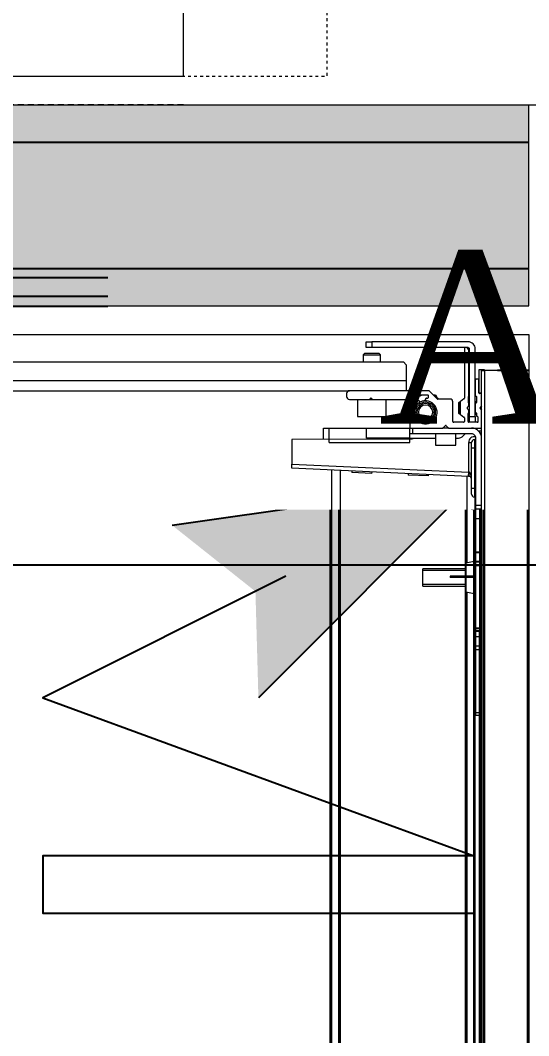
# Model space of a CAD drawing. Header units: centimetres. Extents: x 1724 to 19617, y -6503 to 8072.
# Drawn here: x 5273.4 to 5291.08, y 4363.06 to 4398.39 of the extents above; entities that cross this region are included whole.
import ezdxf

# ---------------------------------------------------------------- set-up
doc = ezdxf.new("R2010")
doc.units = ezdxf.units.CM
for name, pattern in [('Style de ligne -11', [0.347222, 0.20828, -0.138942]), ('Style de ligne -19', [0.166667, 0.055556, -0.111111]), ('Style de ligne -5', [0.20828, 0.069425, -0.138855]), ('VW-01', [0.41656, 0.20828, -0.20828])]:
    doc.linetypes.add(name, pattern=pattern)
for name, color, linetype, lineweight in [('B amÈnagement intÈrieur', 7, 'Continuous', 5), ('F REMPLISSAGE-vert clair-1', 7, 'Continuous', 5), ('F REMPLISSAGE-vert foncÈ', 7, 'Continuous', 5)]:
    doc.layers.add(name, color=color, linetype=linetype, lineweight=lineweight)
for name, color, linetype in [('B aménagement intérieur', 252, 'Continuous'), ('B faience', 252, 'Style de ligne -11'), ('B Général', 252, 'Continuous'), ('C ANNOTATIONS-PMR', 252, 'Style de ligne -5'), ('C ANNOTATIONS-prestations', 252, 'Continuous'), ('D SURFACES-shab', 252, 'Continuous'), ('F REMPLISSAGE-vert clair', 252, 'Continuous'), ('F REMPLISSAGE-vert foncé', 252, 'Continuous'), ('MTI900_Alu', 252, 'Continuous'), ('prlm-CHAUFF', 30, 'Continuous'), ('prlm-ELEC-CFO', 1, 'Continuous'), ('prlm-VMC', 93, 'Continuous')]:
    doc.layers.add(name, color=color, linetype=linetype)
doc.layers.get('prlm-CHAUFF').off()
doc.styles.add('prlm-vmc', font='pala.ttf', dxfattribs={"height": 14})

# ---------------------------------------------------------------- blocks, each defined once
blk = doc.blocks.new('A n0.MTI900_Alu_390')
at = {"layer": 'MTI900_Alu', "color": 1, "linetype": 'Continuous'}
for p, q in [((4.34, -0.405), (4.34, -3.475)), ((4.405, -0.415), (4.405, -3.465)), ((4.305, -0.6), (4.305, -3.277)), ((4.0071, -3.6913), (4.035, -3.077)), ((4.05, -3.077), (4.0221, -3.692)), ((4.035, -3.077), (4.05, -3.077)), ((4.1351, -3.077), (4.05, -3.077)), ((4.136, -3.497), (4.1351, -3.077)), ((4.125, -3.207), (4.125, -3.487)), ((4.125, -3.207), (4.175, -3.207)), ((4.1353, -3.187), (4.175, -3.187)), ((4.175, -3.187), (4.175, -3.207)), ((4.175, -3.207), (4.175, -3.337)), ((4.0287, -3.215), (-0.1325, -3.215)), ((4.0274, -3.245), (-0.1325, -3.245)), ((4.0173, -3.3556), (4.0205, -3.2854)), ((4.0255, -3.2857), (4.0205, -3.2854)), ((4.275, -3.277), (4.275, -3.3458)), ((4.295, -3.267), (4.285, -3.267)), ((4.305, -3.5528), (4.305, -3.277)), ((4.215, -3.305), (4.215, -3.405)), ((4.275, -3.305), (4.215, -3.305)), ((4.0173, -3.3556), (4.0223, -3.3558)), ((4.14, -3.337), (4.175, -3.337)), ((4.14, -3.487), (4.14, -3.337)), ((4.175, -3.337), (4.175, -3.487)), ((4.275, -3.3458), (4.275, -3.3582)), ((4.2759, -3.3479), (4.2779, -3.3499)), ((4.2779, -3.3541), (4.2759, -3.3561)), ((4.43, -3.325), (4.405, -3.325)), ((4.43, -3.325), (4.43, -3.385)), ((4.435, -3.33), (4.43, -3.325)), ((4.435, -3.38), (4.435, -3.33)), ((4.455, -3.355), (4.455, -3.335)), ((4.455, -3.335), (4.475, -3.335)), ((4.455, -3.69), (4.455, -3.355)), ((4.475, -3.355), (4.455, -3.355)), ((4.475, -3.335), (4.475, -3.355)), ((4.475, -3.69), (4.475, -3.355)), ((4.275, -3.3582), (4.275, -3.484)), ((4.405, -3.385), (4.43, -3.385)), ((4.43, -3.385), (4.435, -3.38)), ((4.215, -3.405), (4.275, -3.405)), ((4.0084, -3.5518), (4.0116, -3.4816)), ((4.0166, -3.4819), (4.0116, -3.4816)), ((4.125, -3.487), (4.14, -3.487)), ((4.14, -3.4972), (4.136, -3.497)), ((4.14, -3.487), (4.155, -3.487)), ((4.14, -3.487), (4.14, -3.577)), ((4.155, -3.487), (4.175, -3.487)), ((4.155, -3.497), (4.155, -3.487)), ((4.155, -3.702), (4.155, -3.497)), ((4.175, -3.497), (4.155, -3.497)), ((4.175, -3.487), (4.175, -3.49)), ((4.175, -3.49), (4.175, -3.6008)), ((4.272, -3.487), (4.178, -3.487)), ((4.22, -3.4778), (4.23, -3.472)), ((4.23, -3.472), (4.24, -3.4778)), ((4.34, -3.475), (4.305, -3.475)), ((4.395, -3.475), (4.34, -3.475)), ((4.395, -3.475), (4.405, -3.465)), ((3.625, -3.532), (3.685, -3.532)), ((3.625, -3.532), (3.625, -3.682)), ((3.6311, -3.682), (3.6311, -3.532)), ((3.6789, -3.682), (3.6789, -3.532)), ((3.685, -3.682), (3.685, -3.532)), ((4.195, -3.5614), (4.195, -3.5226)), ((4.268, -3.521), (4.2657, -3.521)), ((4.271, -3.507), (4.271, -3.518)), ((4.287, -3.504), (4.274, -3.504)), ((4.2854, -3.504), (4.29, -3.5066)), ((4.29, -3.549), (4.29, -3.507)), ((4.0084, -3.5518), (4.0134, -3.552)), ((4.2729, -3.542), (4.276, -3.542)), ((4.2769, -3.5821), (4.3041, -3.5549)), ((4.279, -3.545), (4.279, -3.549)), ((4.282, -3.552), (4.287, -3.552)), ((4.115, -3.577), (4.115, -3.647)), ((4.155, -3.577), (4.115, -3.577)), ((4.175, -3.6232), (4.175, -3.6008)), ((4.1759, -3.6029), (4.1829, -3.6099)), ((4.276, -3.627), (4.276, -3.5842)), ((4.2906, -3.577), (4.2806, -3.5828)), ((4.2906, -3.5684), (4.2906, -3.577)), ((3.655, -3.6411), (3.655, -3.6275)), ((3.66, -3.6275), (3.655, -3.6275)), ((3.66, -3.6411), (3.66, -3.6275)), ((4.175, -3.6232), (4.175, -3.734)), ((4.1829, -3.6141), (4.1759, -3.6211)), ((4.198, -3.637), (4.266, -3.637)), ((3.655, -3.717), (3.655, -3.6411)), ((3.66, -3.6411), (3.655, -3.6411)), ((3.66, -3.717), (3.66, -3.6411)), ((4.115, -3.647), (4.155, -3.647)), ((4.14, -3.647), (4.14, -3.6567)), ((4.195, -3.674), (4.195, -3.64)), ((4.2221, -3.6633), (4.2134, -3.6757)), ((4.2654, -3.662), (4.2246, -3.662)), ((4.227, -3.657), (4.225, -3.659)), ((4.265, -3.659), (4.225, -3.659)), ((4.225, -3.659), (4.225, -3.662)), ((4.263, -3.657), (4.227, -3.657)), ((4.2293, -3.657), (4.2293, -3.662)), ((4.2607, -3.657), (4.2607, -3.662)), ((4.265, -3.659), (4.263, -3.657)), ((4.265, -3.662), (4.265, -3.659)), ((4.2766, -3.6757), (4.2679, -3.6633)), ((3.6044, -3.685), (-0.15, -3.685)), ((3.605, -3.682), (3.598, -3.717)), ((3.655, -3.682), (3.605, -3.682)), ((3.705, -3.682), (3.66, -3.682)), ((3.712, -3.717), (3.705, -3.682)), ((4.0074, -3.685), (3.7056, -3.685)), ((3.945, -3.702), (3.965, -3.702)), ((3.965, -3.702), (4.105, -3.702)), ((3.965, -3.712), (3.965, -3.702)), ((4.007, -3.6925), (4.0071, -3.6913)), ((4.0071, -3.6913), (4.0221, -3.692)), ((4.0221, -3.692), (4.022, -3.6925)), ((4.0221, -3.692), (4.125, -3.692)), ((4.105, -3.702), (4.125, -3.702)), ((4.105, -3.712), (4.105, -3.702)), ((4.125, -3.692), (4.125, -3.702)), ((4.195, -3.722), (4.195, -3.693)), ((4.195, -3.695), (4.215, -3.695)), ((4.2109, -3.677), (4.198, -3.677)), ((4.198, -3.69), (4.2252, -3.69)), ((4.215, -3.695), (4.45, -3.695)), ((4.215, -3.695), (4.215, -3.715)), ((4.225, -3.69), (4.225, -3.695)), ((4.228, -3.692), (4.2367, -3.692)), ((4.2293, -3.69), (4.2293, -3.695)), ((4.2429, -3.6871), (4.2388, -3.6911)), ((4.2512, -3.6911), (4.2471, -3.6871)), ((4.2533, -3.692), (4.2625, -3.692)), ((4.2607, -3.69), (4.2607, -3.695)), ((4.265, -3.695), (4.265, -3.69)), ((4.2827, -3.69), (4.2653, -3.69)), ((4.452, -3.677), (4.2791, -3.677)), ((4.2855, -3.692), (4.445, -3.692)), ((4.455, -3.682), (4.455, -3.68)), ((-4.375, -3.737), (4.375, -3.737)), ((-0.1667, -3.735), (3.175, -3.735)), ((-0.16, -3.715), (3.5984, -3.715)), ((3.175, -3.717), (3.185, -3.717)), ((3.175, -3.737), (3.175, -3.717)), ((3.185, -3.717), (3.4033, -3.717)), ((3.185, -3.717), (3.185, -3.737)), ((3.4033, -3.737), (3.4033, -3.717)), ((3.4033, -3.717), (3.4168, -3.717)), ((3.4168, -3.717), (3.45, -3.717)), ((3.4168, -3.717), (3.4168, -3.737)), ((3.45, -3.717), (3.86, -3.717)), ((3.45, -3.717), (3.45, -3.737)), ((3.7116, -3.715), (3.935, -3.715)), ((3.86, -3.717), (3.8932, -3.717)), ((3.86, -3.717), (3.86, -3.737)), ((3.8932, -3.717), (3.9067, -3.717)), ((3.8932, -3.737), (3.8932, -3.717)), ((3.9067, -3.717), (4.14, -3.717)), ((3.9067, -3.717), (3.9067, -3.737)), ((3.935, -3.717), (3.935, -3.712)), ((3.965, -3.712), (3.935, -3.712)), ((3.965, -3.712), (3.965, -3.717)), ((4.105, -3.712), (3.965, -3.712)), ((4.105, -3.717), (4.105, -3.712)), ((4.135, -3.712), (4.105, -3.712)), ((4.135, -3.712), (4.135, -3.717)), ((4.165, -3.7265), (4.165, -3.737)), ((4.175, -3.734), (4.175, -3.737)), ((4.215, -3.715), (4.195, -3.715)), ((4.198, -3.725), (4.212, -3.725)), ((4.215, -3.715), (4.45, -3.715)), ((4.215, -3.72), (4.2251, -3.72)), ((4.215, -3.722), (4.215, -3.72)), ((4.2249, -3.7161), (4.221, -3.72)), ((4.2287, -3.7161), (4.2249, -3.7161)), ((4.2595, -3.715), (4.231, -3.715)), ((4.2429, -3.7321), (4.2379, -3.737)), ((4.2486, -3.7335), (4.2414, -3.7335)), ((4.2521, -3.737), (4.2471, -3.7321)), ((4.2651, -3.7161), (4.2618, -3.7161)), ((4.269, -3.72), (4.2651, -3.7161)), ((4.2654, -3.72), (4.2826, -3.72)), ((4.342, -3.715), (4.2885, -3.715)), ((4.295, -3.734), (4.295, -3.73)), ((4.298, -3.727), (4.342, -3.727)), ((4.378, -3.727), (4.298, -3.727)), ((4.298, -3.727), (4.298, -3.737)), ((4.345, -3.724), (4.345, -3.718)), ((4.375, -3.737), (4.375, -3.747)), ((4.378, -3.747), (4.378, -3.727)), ((4.375, -3.747), (-4.375, -3.747)), ((4.375, -3.747), (4.378, -3.747)), ((4.375, -3.792), (4.375, -3.747)), ((4.375, -3.902), (4.375, -3.792)), ((-4.375, -3.902), (4.375, -3.902))]:
    blk.add_line(p, q, dxfattribs=at)
for radius in [0.035, 0.03, 0.025]:
    blk.add_circle((4.23, -3.542), radius, dxfattribs=at)
for centre, radius, start, end in [((4.285, -3.277), 0.01, 90, 180), ((4.295, -3.277), 0.01, 0, 90), ((4.278, -3.3458), 0.003, 180, 225), ((4.278, -3.3582), 0.003, 135, 180), ((4.2758, -3.352), 0.003, 315, 45), ((4.178, -3.49), 0.003, 90, 180), ((4.23, -3.542), 0.065, 57.7958, 122.2042), ((4.23, -3.542), 0.06, 66.4435, 113.5565), ((4.272, -3.484), 0.003, 270, 0), ((4.23, -3.542), 0.04, 33.9272, 355.9994), ((4.2657, -3.518), 0.003, 213.9272, 270), ((4.23, -3.542), 0.04, 0, 33.9272), ((4.268, -3.518), 0.003, 270, 0), ((4.274, -3.507), 0.003, 90, 180), ((4.23, -3.542), 0.06, 0, 39.2965), ((4.23, -3.542), 0.065, 22.6199, 35.7758), ((4.287, -3.507), 0.003, 0, 90), ((4.2729, -3.545), 0.003, 90, 175.9994), ((4.23, -3.542), 0.04, 355.9994, 0), ((4.276, -3.545), 0.003, 0, 90), ((4.282, -3.549), 0.003, 180, 270), ((4.287, -3.549), 0.003, 270, 0), ((4.23, -3.542), 0.06, 351.491, 0), ((4.302, -3.5528), 0.003, 315, 0), ((4.178, -3.6008), 0.003, 180, 225), ((4.23, -3.542), 0.065, 315.0475, 333.838), ((4.279, -3.5842), 0.003, 135, 180), ((4.178, -3.6232), 0.003, 135, 180), ((4.1808, -3.612), 0.003, 315, 45), ((4.198, -3.64), 0.003, 90, 180), ((4.266, -3.627), 0.01, 270, 0), ((4.16, -3.6567), 0.02, 180, 230.1159), ((4.1151, -3.7104), 0.05, 37.0861, 50.1159), ((4.198, -3.674), 0.003, 180, 270), ((4.2246, -3.665), 0.003, 90, 145.008), ((4.2654, -3.665), 0.003, 34.992, 90), ((3.945, -3.712), 0.01, 90, 180), ((3.997, -3.692), 0.01, 270, 357.3974), ((4.125, -3.712), 0.02, 347.588, 90), ((4.125, -3.712), 0.01, 0, 90), ((4.14, -3.702), 0.035, 270, 0), ((4.14, -3.702), 0.015, 270, 0), ((4.198, -3.693), 0.003, 90, 180), ((4.2109, -3.674), 0.003, 270, 325.008), ((4.2252, -3.693), 0.003, 19.4712, 90), ((4.2367, -3.689), 0.003, 270, 315), ((4.245, -3.6892), 0.003, 45, 135), ((4.2533, -3.689), 0.003, 225, 270), ((4.2653, -3.693), 0.003, 90, 160.5288), ((4.2791, -3.674), 0.003, 214.992, 270), ((4.2827, -3.693), 0.003, 19.4712, 90), ((4.445, -3.682), 0.01, 270, 0), ((4.45, -3.69), 0.025, 270, 0), ((4.45, -3.69), 0.005, 270, 0), ((4.452, -3.68), 0.003, 0, 90), ((4.178, -3.734), 0.003, 180, 270), ((4.198, -3.722), 0.003, 180, 270), ((4.212, -3.722), 0.003, 270, 0), ((4.215, -3.715), 0.01, 353.9388, 0), ((4.2251, -3.717), 0.003, 270, 350.4059), ((4.231, -3.718), 0.003, 90, 170.4059), ((4.245, -3.7342), 0.003, 45, 135), ((4.2595, -3.718), 0.003, 9.5941, 90), ((4.2654, -3.717), 0.003, 189.5941, 270), ((4.275, -3.715), 0.01, 180, 186.0612), ((4.2826, -3.717), 0.003, 270, 350.4059), ((4.2885, -3.718), 0.003, 90, 170.4059), ((4.292, -3.734), 0.003, 270, 0), ((4.298, -3.73), 0.003, 90, 180), ((4.342, -3.718), 0.003, 0, 90), ((4.342, -3.724), 0.003, 270, 0)]:
    blk.add_arc(centre, radius, start, end, dxfattribs=at)
for centre, major_axis, ratio, start_param, end_param in [((3.997, -3.692), (-0.025, 0), 0.4, 1.570796, 3.096169), ((4.022, -3.6931), (-0.015, 0.0007), 0.045361, -1.568734, 0)]:
    blk.add_ellipse(centre, major_axis=major_axis, ratio=ratio, start_param=start_param, end_param=end_param, dxfattribs=at)
blk = doc.blocks.new('xi.CH')
at = {"layer": 'prlm-ELEC-CFO', "lineweight": 5}
blk.add_hatch(color=0, dxfattribs=at).paths.add_polyline_path([(-3, 6), (-0.103, 3.699), (0, 0), (7.5, 7.5)])
at = {"layer": 'prlm-ELEC-CFO', "color": 0}
for points in [[(-3, 6), (7.5, 7.5), (0, 0)], [(0.955, 4.227), (-7.5, 0), (7.5, -5.5), (-7.5, -5.5), (-7.5, -7.5), (7.5, -7.5)]]:
    blk.add_lwpolyline(points, dxfattribs=at)
blk = doc.blocks.new('G 100_80')
at = {"layer": 'B Général', "color": 7, "linetype": 'Continuous', "lineweight": 5, "flags": 128}
blk.add_lwpolyline([(9.5, -45), (9.5, 45), (48.52, 45), (48.52, -45)], close=True, dxfattribs=at)
at = {"layer": 'C ANNOTATIONS-prestations', "lineweight": 5}
for p, q in [((46.87, 43.75), (46.87, -43.75)), ((46.97, -43.75), (46.97, 43.75)), ((46.35, -36.044), (46.35, 1.5)), ((46.65, 1.6), (46.65, -35.984)), ((46.85, 1.667), (46.85, -31.75)), ((41.65, -40.287), (41.65, 1.325)), ((41.95, -40.274), (41.95, 1.325)), ((46.67, -31.75), (46.67, -31.85)), ((46.87, -31.75), (46.67, -31.75)), ((46.67, -31.85), (46.67, -34.033)), ((46.67, -31.85), (46.87, -31.85)), ((46.87, -34.033), (46.67, -34.033)), ((46.67, -34.033), (46.67, -34.168)), ((46.67, -34.168), (46.67, -34.5)), ((46.67, -34.168), (46.87, -34.168)), ((46.67, -34.5), (46.67, -38.6)), ((46.67, -34.5), (46.87, -34.5)), ((46.32, -36.05), (46.67, -35.98)), ((44.82, -36.25), (44.82, -36.85)), ((44.82, -36.25), (46.32, -36.25)), ((46.32, -36.311), (44.82, -36.311)), ((46.32, -36.55), (46.32, -36.05)), ((45.911, -36.55), (45.775, -36.55)), ((45.775, -36.6), (45.775, -36.55)), ((45.911, -36.6), (45.775, -36.6)), ((46.67, -36.55), (45.911, -36.55)), ((45.911, -36.6), (45.911, -36.55)), ((46.67, -36.6), (45.911, -36.6)), ((46.32, -37.05), (46.32, -36.6)), ((46.32, -36.789), (44.82, -36.789)), ((46.32, -36.85), (44.82, -36.85)), ((46.67, -37.12), (46.32, -37.05)), ((46.35, -40.074), (46.35, -37.056)), ((46.65, -37.116), (46.65, -39.35)), ((46.67, -38.6), (46.67, -38.932)), ((46.67, -38.6), (46.87, -38.6)), ((46.67, -38.932), (46.67, -39.067)), ((46.87, -38.932), (46.67, -38.932)), ((46.67, -39.067), (46.67, -41.4)), ((46.67, -39.067), (46.87, -39.067)), ((46.52, -39.45), (46.52, -39.65)), ((46.67, -39.35), (46.62, -39.35)), ((46.62, -39.65), (46.62, -39.35)), ((46.52, -39.65), (46.52, -41.05)), ((46.62, -39.65), (46.52, -39.65)), ((46.62, -39.65), (46.67, -39.65)), ((46.62, -41.05), (46.62, -39.65)), ((46.413, -40.071), (40.27, -40.35)), ((40.27, -40.5), (46.42, -40.221)), ((43.056, -40.173), (42.354, -40.205)), ((42.357, -40.255), (42.354, -40.205)), ((43.056, -40.173), (43.058, -40.223)), ((45.018, -40.084), (44.316, -40.116)), ((44.319, -40.166), (44.316, -40.116)), ((45.018, -40.084), (45.02, -40.134)), ((46.425, -40.07), (46.413, -40.071)), ((46.413, -40.071), (46.42, -40.221)), ((46.42, -40.221), (46.425, -40.22)), ((46.42, -40.221), (46.42, -41.25)), ((40.27, -40.35), (40.27, -40.5)), ((40.27, -41.351), (40.27, -40.5)), ((41.57, -41.25), (44.37, -41.25)), ((41.57, -41.25), (41.57, -41.75)), ((44.37, -41.25), (44.37, -41.4)), ((45.27, -41.15), (45.97, -41.15)), ((45.27, -41.55), (45.27, -41.15)), ((45.97, -41.15), (45.97, -41.55)), ((46.42, -41.25), (46.52, -41.25)), ((46.52, -41.05), (46.52, -41.25)), ((46.62, -41.05), (46.52, -41.05)), ((46.67, -41.05), (46.62, -41.05)), ((46.62, -41.35), (46.62, -41.05)), ((44.47, -41.36), (40.27, -41.351)), ((41.37, -41.353), (41.37, -41.75)), ((42.87, -41.4), (42.87, -41.75)), ((44.37, -41.4), (42.87, -41.4)), ((44.37, -41.4), (44.37, -41.55)), ((44.37, -41.4), (45.27, -41.4)), ((44.37, -41.55), (44.37, -41.75)), ((44.47, -41.55), (44.37, -41.55)), ((44.472, -41.4), (44.47, -41.36)), ((46.52, -41.55), (44.47, -41.55)), ((44.47, -41.75), (44.47, -41.55)), ((45.97, -41.4), (46.067, -41.4)), ((46.62, -41.35), (46.67, -41.35)), ((46.765, -41.65), (46.87, -41.65)), ((41.37, -41.75), (41.57, -41.75)), ((41.57, -41.75), (42.87, -41.75)), ((42.87, -41.75), (44.37, -41.75)), ((44.37, -41.75), (44.4, -41.75)), ((44.37, -42.72), (44.37, -41.78)), ((44.4, -41.75), (45.508, -41.75)), ((45.114, -41.95), (44.726, -41.95)), ((45.732, -41.75), (45.508, -41.75)), ((45.529, -41.759), (45.599, -41.829)), ((45.641, -41.829), (45.711, -41.759)), ((45.732, -41.75), (46.84, -41.75)), ((45.87, -41.98), (45.87, -42.66)), ((46.24, -41.95), (45.9, -41.95)), ((46.27, -42.109), (46.27, -41.98)), ((46.4, -41.98), (46.4, -42.252)), ((46.72, -41.95), (46.43, -41.95)), ((46.45, -41.95), (46.45, -42.15)), ((46.65, -42.15), (46.65, -41.95)), ((46.75, -41.98), (46.75, -42.12)), ((46.84, -41.75), (46.87, -41.75)), ((42.55, -42.15), (43.55, -42.15)), ((42.55, -42.75), (42.55, -42.15)), ((43.55, -42.15), (43.55, -42.75)), ((44.278, -42.2), (44.22, -42.3)), ((44.22, -42.3), (44.278, -42.4)), ((46.07, -42.27), (46.09, -42.25)), ((46.07, -42.63), (46.07, -42.27)), ((46.07, -42.293), (46.12, -42.293)), ((46.09, -42.65), (46.09, -42.25)), ((46.09, -42.25), (46.12, -42.25)), ((46.12, -42.654), (46.12, -42.246)), ((46.133, -42.221), (46.257, -42.134)), ((46.371, -42.429), (46.411, -42.388)), ((46.4, -42.25), (46.45, -42.25)), ((46.4, -42.293), (46.45, -42.293)), ((46.42, -42.28), (46.42, -42.367)), ((46.45, -42.15), (46.45, -44.5)), ((46.45, -42.15), (46.65, -42.15)), ((46.65, -42.15), (46.65, -44.5)), ((46.65, -42.595), (46.65, -42.31)), ((46.661, -42.249), (46.7, -42.21)), ((46.661, -42.287), (46.661, -42.249)), ((46.7, -42.15), (46.7, -42.251)), ((46.72, -42.15), (46.7, -42.15)), ((46.821, -42.429), (46.87, -42.379)), ((44.54, -42.87), (44.54, -42.74)), ((44.57, -42.71), (44.68, -42.71)), ((44.71, -42.68), (44.71, -42.657)), ((44.92, -42.729), (44.92, -42.76)), ((46.07, -42.607), (46.12, -42.607)), ((46.09, -42.65), (46.07, -42.63)), ((46.12, -42.65), (46.09, -42.65)), ((46.257, -42.766), (46.133, -42.679)), ((46.411, -42.512), (46.371, -42.471)), ((46.4, -42.607), (46.45, -42.607)), ((46.45, -42.65), (46.4, -42.65)), ((46.4, -42.827), (46.4, -42.653)), ((46.42, -42.533), (46.42, -42.625)), ((46.661, -42.65), (46.661, -42.618)), ((46.7, -42.69), (46.661, -42.65)), ((46.7, -42.654), (46.7, -42.826)), ((46.87, -42.521), (46.821, -42.471)), ((46.835, -42.486), (46.835, -42.414)), ((15.5, -43.05), (42.27, -43.05)), ((42.17, -42.95), (42.17, -42.85)), ((42.27, -42.75), (42.958, -42.75)), ((45.028, -43.05), (42.27, -43.05)), ((42.958, -42.75), (43.082, -42.75)), ((42.979, -42.759), (42.999, -42.779)), ((43.041, -42.779), (43.061, -42.759)), ((43.082, -42.75), (44.34, -42.75)), ((44.25, -43.4), (44.25, -43.05)), ((44.54, -42.854), (44.566, -42.9)), ((44.99, -42.9), (44.57, -42.9)), ((44.95, -42.79), (44.99, -42.79)), ((45.02, -42.82), (45.02, -42.87)), ((45.321, -42.769), (45.049, -43.041)), ((45.184, -42.906), (45.27, -42.906)), ((45.27, -42.906), (45.328, -42.806)), ((45.77, -42.76), (45.342, -42.76)), ((46.27, -44.52), (46.27, -42.791)), ((46.42, -42.855), (46.42, -44.45)), ((46.65, -43.42), (46.65, -42.885)), ((46.77, -42.98), (46.77, -43.42)), ((46.77, -43.78), (46.77, -42.98)), ((46.77, -42.98), (46.87, -42.98)), ((46.84, -42.95), (46.8, -42.95)), ((13.55, -43.4), (44.25, -43.4)), ((44.25, -43.95), (44.25, -43.4)), ((46.74, -43.45), (46.68, -43.45)), ((46.97, -43.78), (46.77, -43.78)), ((46.87, -43.75), (46.97, -43.75)), ((46.97, -43.75), (46.97, -43.78)), ((47.42, -43.75), (46.97, -43.75)), ((13.65, -44.05), (44.15, -44.05)), ((42.75, -44.3), (42.75, -44.05)), ((43.35, -44.05), (43.35, -44.3)), ((44.25, -43.95), (44.15, -44.05)), ((42.75, -44.3), (43.35, -44.3)), ((42.8, -44.35), (42.75, -44.3)), ((43.3, -44.35), (42.8, -44.35)), ((43.35, -44.3), (43.3, -44.35)), ((43.05, -44.55), (42.85, -44.55)), ((42.85, -44.55), (42.85, -44.75)), ((42.85, -44.75), (43.05, -44.75)), ((46.4, -44.55), (43.05, -44.55)), ((43.05, -44.75), (43.05, -44.55)), ((46.4, -44.75), (43.05, -44.75)), ((46.32, -44.55), (46.3, -44.55))]:
    blk.add_line(p, q, dxfattribs=at)
at = {"layer": 'C ANNOTATIONS-prestations'}
blk.add_line((48.52, -43.75), (47.42, -43.75), dxfattribs=at)
at = {"layer": 'C ANNOTATIONS-prestations', "lineweight": 5, "flags": 128}
for points in [[(46.52, -39.45, -0.198912), (46.549, -39.379, -0.198912), (46.62, -39.35)], [(46.52, -39.97, -0.193016), (46.492, -40.039, -0.193016), (46.425, -40.07)], [(46.663, -41.445, -0.227222), (46.495, -41.406, -0.227222), (46.42, -41.25)], [(46.62, -41.35, -0.198912), (46.549, -41.321, -0.198912), (46.52, -41.25)], [(46.067, -41.4, -0.109774), (46.151, -41.419, -0.109774), (46.22, -41.472)], [(46.302, -41.55, -0.028434), (46.259, -41.513, -0.028434), (46.22, -41.472)], [(46.87, -41.4, -0.198912), (46.767, -41.647, -0.198912), (46.52, -41.75)], [(46.67, -41.4, -0.198912), (46.626, -41.506, -0.198912), (46.52, -41.55)], [(44.37, -42.646, -0.14145), (44.27, -42.3, -0.14145), (44.37, -41.954)], [(44.37, -41.78, -0.198912), (44.379, -41.759, -0.198912), (44.4, -41.75)], [(44.697, -42.632, -0.366532), (44.556, -42.134, -0.366532), (45.023, -41.913, -0.366532), (45.318, -42.338, -0.366532), (44.948, -42.699)], [(45.508, -41.75, -0.098491), (45.519, -41.752, -0.098491), (45.529, -41.759)], [(45.641, -41.829, -0.198912), (45.62, -41.837, -0.198912), (45.599, -41.829)], [(45.711, -41.759, -0.098491), (45.721, -41.752, -0.098491), (45.732, -41.75)], [(45.87, -41.98, -0.198912), (45.879, -41.959, -0.198912), (45.9, -41.95)], [(46.24, -41.95, -0.198912), (46.261, -41.959, -0.198912), (46.27, -41.98)], [(46.4, -41.98, -0.198912), (46.409, -41.959, -0.198912), (46.43, -41.95)], [(46.72, -41.95, -0.198912), (46.741, -41.959, -0.198912), (46.75, -41.98)], [(46.84, -41.75, -0.198912), (46.861, -41.759, -0.198912), (46.87, -41.78)], [(44.37, -42.54, -0.103148), (44.32, -42.3, -0.103148), (44.37, -42.06)], [(46.12, -42.246, -0.120588), (46.123, -42.232, -0.120588), (46.133, -42.221)], [(46.27, -42.109, -0.120588), (46.267, -42.123, -0.120588), (46.257, -42.134)], [(46.42, -42.28, -0.155096), (46.406, -42.269, -0.155096), (46.4, -42.252)], [(46.42, -42.367, -0.098491), (46.418, -42.378, -0.098491), (46.411, -42.388)], [(46.661, -42.249, -0.013224), (46.655, -42.25, -0.013224), (46.65, -42.25)], [(46.65, -42.31, -0.17724), (46.657, -42.291, -0.17724), (46.675, -42.28)], [(46.7, -42.251, -0.17724), (46.693, -42.27, -0.17724), (46.675, -42.28)], [(46.75, -42.12, -0.198912), (46.741, -42.141, -0.198912), (46.72, -42.15)], [(44.37, -42.72, -0.198912), (44.361, -42.741, -0.198912), (44.34, -42.75)], [(44.54, -42.74, -0.198912), (44.549, -42.719, -0.198912), (44.57, -42.71)], [(44.71, -42.68, -0.198912), (44.701, -42.701, -0.198912), (44.68, -42.71)], [(44.697, -42.632, -0.122946), (44.706, -42.643, -0.122946), (44.71, -42.657)], [(44.92, -42.7, -0.074153), (44.803, -42.683, -0.074153), (44.697, -42.632)], [(44.92, -42.729, -0.189855), (44.928, -42.708, -0.189855), (44.948, -42.699)], [(44.948, -42.699, -0.008728), (44.934, -42.7, -0.008728), (44.92, -42.7)], [(45.87, -42.66, -0.198912), (45.841, -42.731, -0.198912), (45.77, -42.76)], [(46.133, -42.679, -0.120588), (46.123, -42.668, -0.120588), (46.12, -42.654)], [(46.371, -42.471, -0.198912), (46.362, -42.45, -0.198912), (46.371, -42.429)], [(46.4, -42.653, -0.155096), (46.406, -42.636, -0.155096), (46.42, -42.625)], [(46.411, -42.512, -0.098491), (46.418, -42.522, -0.098491), (46.42, -42.533)], [(46.675, -42.625, -0.17724), (46.657, -42.614, -0.17724), (46.65, -42.595)], [(46.65, -42.65, -0.013224), (46.655, -42.65, -0.013224), (46.661, -42.65)], [(46.675, -42.625, -0.17724), (46.693, -42.635, -0.17724), (46.7, -42.654)], [(46.821, -42.471, -0.198912), (46.812, -42.45, -0.198912), (46.821, -42.429)], [(42.17, -42.85, -0.198912), (42.199, -42.779, -0.198912), (42.27, -42.75)], [(42.27, -43.05, -0.198912), (42.199, -43.021, -0.198912), (42.17, -42.95)], [(42.958, -42.75, -0.098491), (42.969, -42.752, -0.098491), (42.979, -42.759)], [(43.041, -42.779, -0.198912), (43.02, -42.787, -0.198912), (42.999, -42.779)], [(43.061, -42.759, -0.098491), (43.071, -42.752, -0.098491), (43.082, -42.75)], [(44.92, -42.9, -0.085942), (44.718, -42.865, -0.085942), (44.54, -42.764)], [(44.67, -42.9, -0.02871), (44.603, -42.867, -0.02871), (44.54, -42.827)], [(44.57, -42.9, -0.198912), (44.549, -42.891, -0.198912), (44.54, -42.87)], [(44.95, -42.79, -0.198912), (44.929, -42.781, -0.198912), (44.92, -42.76)], [(45.009, -42.893, -0.018566), (44.965, -42.898, -0.018566), (44.92, -42.9)], [(44.99, -42.79, -0.198912), (45.011, -42.799, -0.198912), (45.02, -42.82)], [(45.02, -42.87, -0.198912), (45.011, -42.891, -0.198912), (44.99, -42.9)], [(45.049, -43.041, -0.098491), (45.039, -43.048, -0.098491), (45.028, -43.05)], [(45.379, -42.76, -0.041018), (45.298, -42.829, -0.041018), (45.207, -42.883)], [(45.321, -42.769, -0.098491), (45.331, -42.762, -0.098491), (45.342, -42.76)], [(46.257, -42.766, -0.120588), (46.267, -42.777, -0.120588), (46.27, -42.791)], [(46.42, -42.855, -0.155096), (46.406, -42.844, -0.155096), (46.4, -42.827)], [(46.65, -42.885, -0.17724), (46.657, -42.866, -0.17724), (46.675, -42.855)], [(46.7, -42.826, -0.17724), (46.693, -42.845, -0.17724), (46.675, -42.855)], [(46.77, -42.98, -0.198912), (46.779, -42.959, -0.198912), (46.8, -42.95)], [(46.87, -42.92, -0.198912), (46.861, -42.941, -0.198912), (46.84, -42.95)], [(46.68, -43.45, -0.198912), (46.659, -43.441, -0.198912), (46.65, -43.42)], [(46.77, -43.42, -0.198912), (46.761, -43.441, -0.198912), (46.74, -43.45)], [(46.42, -44.45, -0.198912), (46.391, -44.521, -0.198912), (46.32, -44.55)], [(46.65, -44.5, -0.198912), (46.577, -44.677, -0.198912), (46.4, -44.75)], [(46.45, -44.5, -0.198912), (46.435, -44.535, -0.198912), (46.4, -44.55)], [(46.3, -44.55, -0.198912), (46.279, -44.541, -0.198912), (46.27, -44.52)]]:
    blk.add_lwpolyline(points, format="xyb", dxfattribs=at)
at = {"layer": 'C ANNOTATIONS-prestations', "lineweight": 5}
for radius in [0.35, 0.3, 0.25]:
    blk.add_circle((44.92, -42.3), radius, dxfattribs=at)
for points, knots in [([(46.425, -40.22), (46.423, -40.181), (46.422, -40.129), (46.422, -40.102), (46.422, -40.083), (46.423, -40.074), (46.424, -40.072), (46.424, -40.07), (46.424, -40.07), (46.424, -40.07), (46.425, -40.07)], [0, 0, 0, 1, 2, 3, 4, 5, 6, 7, 7, 8, 8, 8]), ([(46.52, -39.97), (46.52, -40.004), (46.513, -40.068), (46.501, -40.117), (46.491, -40.146), (46.48, -40.171), (46.467, -40.191), (46.457, -40.203), (46.447, -40.212), (46.433, -40.219), (46.426, -40.22), (46.425, -40.22), (46.425, -40.22)], [0, 0, 0, 1, 2, 3, 4, 5, 6, 7, 8, 9, 9, 10, 10, 10])]:
    blk.add_open_spline(points, degree=2, knots=knots, dxfattribs=at)
blk = doc.blocks.new('Rond 150_PMR')
at = {"layer": 'B Général', "color": 154, "linetype": 'VW-01', "lineweight": 5, "true_color": 0x0053a6}
blk.add_circle((0, 0), 75, dxfattribs=at)
blk = doc.blocks.new('Groupe-42-1')
at = {"layer": 'B Général', "color": 252, "linetype": 'Style de ligne -19', "lineweight": 5, "true_color": 0x989898, "flags": 128}
blk.add_lwpolyline([(-40, -40), (-40, 40), (40, 40), (40, -40)], close=True, dxfattribs=at)
blk = doc.blocks.new('Douche pointillée')
at = {"layer": 'B Général', "color": 252, "true_color": 0x989898}
blk.add_blockref('Groupe-42-1', (0, 0), dxfattribs=at)
blk = doc.blocks.new('Baignoire 75_170')
at = {"layer": 'B faience', "lineweight": 18, "flags": 128}
blk.add_lwpolyline([(-85, 38.5), (-85, -37.5), (86, -37.5)], dxfattribs=at)
at = {"layer": 'B Général', "color": 7, "linetype": 'Continuous', "lineweight": 5, "flags": 128}
blk.add_lwpolyline([(-84, -36.5), (-84, 38.5), (86, 38.5), (86, -36.5)], close=True, dxfattribs=at)
at = {"layer": 'B Général', "color": 8, "true_color": 0x767676}
blk.add_blockref('Douche pointillée', (-44, 3.5), dxfattribs=at)

msp = doc.modelspace()

# ---------------------------------------------------------------- linework, layer by layer
at = {"layer": 'B aménagement intérieur', "color": 98, "linetype": 'Continuous', "lineweight": 13, "true_color": 0x004400}
msp.add_line((5203.076, 4395.451), (5291.084, 4395.451), dxfattribs=at)
at = {"layer": 'D SURFACES-shab', "lineweight": 18, "flags": 128}
msp.add_lwpolyline([(5203.084, 4567.064), (5203.084, 4395.451), (5433.084, 4395.451), (5433.084, 4608.234), (5203.087, 4608.234), (5203.087, 4567.064)], close=True, dxfattribs=at)
at = {"layer": 'F REMPLISSAGE-vert clair'}
msp.add_line((5203.076, 4394.151), (5291.084, 4394.151), dxfattribs=at)
at = {"layer": 'F REMPLISSAGE-vert foncÈ', "color": 54, "linetype": 'Continuous', "true_color": 0x99aa00}
msp.add_solid([(5203.076, 4395.451), (5203.076, 4394.151), (5291.084, 4395.451), (5291.084, 4394.151)], dxfattribs=at)
at = {"layer": 'F REMPLISSAGE-vert foncé', "color": 98, "linetype": 'Continuous', "lineweight": 13, "true_color": 0x004400}
msp.add_line((5203.076, 4395.451), (5291.084, 4395.451), dxfattribs=at)
at = {"layer": 'F REMPLISSAGE-vert foncé'}
msp.add_line((5203.076, 4394.151), (5291.084, 4394.151), dxfattribs=at)
at = {"layer": 'prlm-VMC'}
msp.add_lwpolyline([(5242.959, 4379.442), (5313.614, 4379.442)], dxfattribs=at)

# ---------------------------------------------------------------- block references
at = {"layer": 'B Général', "color": 7, "xscale": -1, "rotation": 270}
msp.add_blockref('Baignoire 75_170', (5240.576, 4480.451), dxfattribs=at)
at = {"layer": 'C ANNOTATIONS-PMR', "color": 7, "rotation": 90}
msp.add_blockref('Rond 150_PMR', (5354.084, 4470.451), dxfattribs=at)
at = {"layer": 'prlm-CHAUFF', "xscale": 9.999999999999975, "yscale": 9.999999999999975, "zscale": 9.999999999999975, "rotation": 89.99988466022917}
msp.add_blockref('A n0.MTI900_Alu_390', (5252.031, 4345.389), dxfattribs=at)
at = {"layer": 'prlm-ELEC-CFO'}
msp.add_blockref('xi.CH', (5281.68, 4374.818), dxfattribs=at)

# ---------------------------------------------------------------- next in the draw order: texts
at = {"layer": 'prlm-VMC', "ltscale": 25, "insert": (5308.753, 4387.315), "char_height": 6, "width": 58.61474, "attachment_point": 5, "line_spacing_factor": 0.8, "style": 'prlm-vmc', "bg_fill": 2}
msp.add_mtext('Alizé T 5/30', dxfattribs=at)

# ---------------------------------------------------------------- next in the draw order: hatches: boundary and pattern name
at = {"layer": 'B amÈnagement intÈrieur', "linetype": 'Continuous', "lineweight": 0, "true_color": 0xc0dcc0}
msp.add_hatch(color=9, dxfattribs=at).paths.add_polyline_path([(5250.776, 4389.751), (5252.076, 4388.451), (5291.084, 4388.451), (5291.084, 4395.451), (5203.076, 4395.451), (5203.076, 4388.451), (5245.076, 4388.451), (5246.376, 4389.751)])

# ---------------------------------------------------------------- next in the draw order: linework, layer by layer
at = {"layer": 'B aménagement intérieur', "color": 98, "linetype": 'Continuous', "lineweight": 13, "true_color": 0x004400}
for p, q in [((5291.084, 4388.451), (5291.084, 4395.451)), ((5252.076, 4388.451), (5291.084, 4388.451))]:
    msp.add_line(p, q, dxfattribs=at)
at = {"layer": 'F REMPLISSAGE-vert clair'}
msp.add_line((5250.776, 4389.751), (5291.084, 4389.751), dxfattribs=at)
at = {"layer": 'F REMPLISSAGE-vert clair-1', "color": 9, "linetype": 'Continuous', "true_color": 0xc0dcc0}
msp.add_solid([(5203.076, 4394.151), (5203.076, 4389.751), (5291.084, 4394.151), (5291.084, 4389.751)], dxfattribs=at)
at = {"layer": 'F REMPLISSAGE-vert foncÈ', "color": 54, "linetype": 'Continuous', "true_color": 0x99aa00}
msp.add_solid([(5250.776, 4389.751), (5252.076, 4388.451), (5291.084, 4389.751), (5291.084, 4388.451)], dxfattribs=at)
at = {"layer": 'F REMPLISSAGE-vert foncé'}
msp.add_line((5250.776, 4389.751), (5291.084, 4389.751), dxfattribs=at)
at = {"layer": 'F REMPLISSAGE-vert foncé', "color": 98, "linetype": 'Continuous', "lineweight": 13, "true_color": 0x004400}
msp.add_line((5252.076, 4388.451), (5291.084, 4388.451), dxfattribs=at)

# ---------------------------------------------------------------- next in the draw order: block references
at = {"layer": 'B aménagement intérieur', "color": 7, "xscale": -1, "rotation": 180}
msp.add_blockref('G 100_80', (5242.576, 4342.451), dxfattribs=at)

doc.saveas('drawing.dxf')
